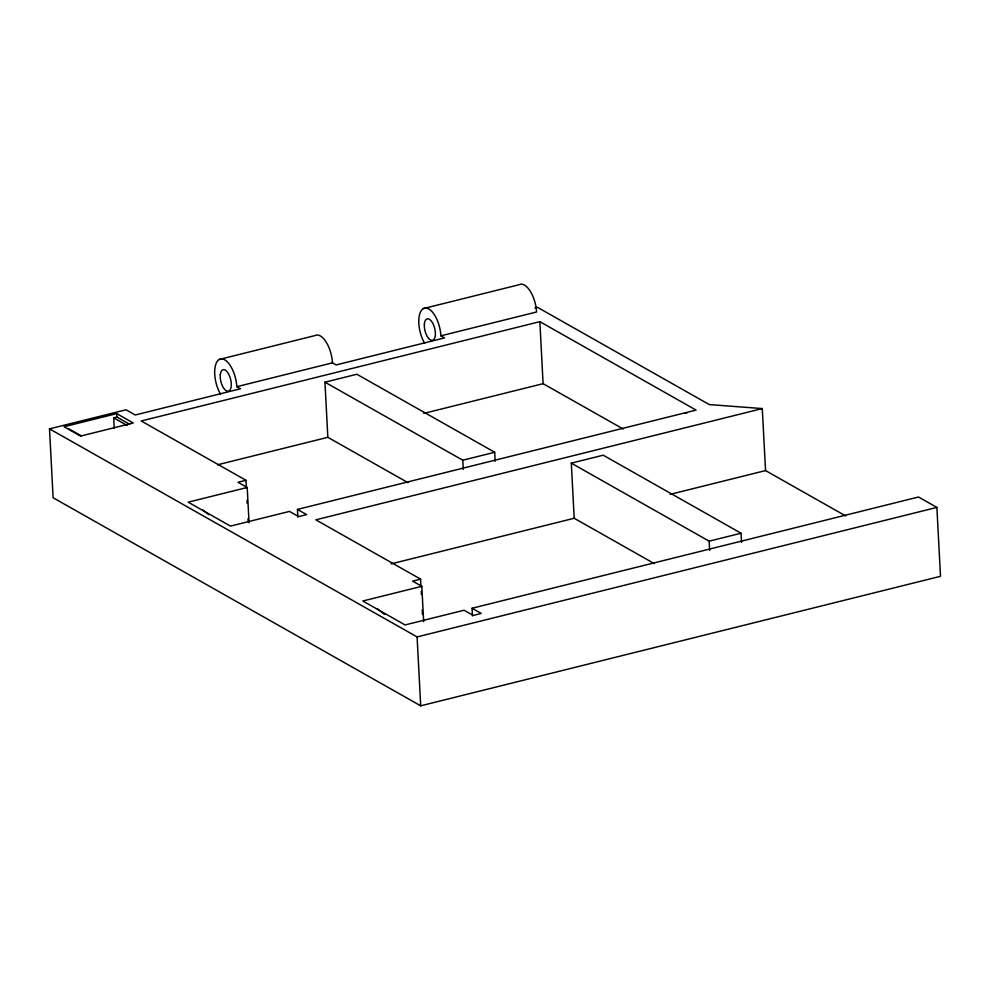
<?xml version="1.0" encoding="UTF-8"?>
<svg xmlns="http://www.w3.org/2000/svg" width="990" height="990" viewBox="0 0 990 990"><rect width="100%" height="100%" fill="white"/><g stroke="black" fill="none" stroke-linecap="round" stroke-linejoin="round"><path stroke-width="1.49" d="M219.31 359.432L314.981 335.585A22.114 9.999 76 0 1 332.454 362.847L336.13 364.926L444.56 337.912L440.884 335.833A22.114 9.999 76 0 0 423.695 308.422A22.114 9.999 76 0 0 424.636 343.32M423.398 308.571L519.069 284.736A22.114 9.999 76 0 1 536.555 311.999L440.884 335.833M472.453 615.941L472.057 608.256L918.51 497.005L936.887 507.412L940.5 576.304L420.7 705.821L53.114 497.76L49.5 428.856L126.039 409.786L135.222 414.996L240.459 388.773L236.783 386.694A22.114 9.999 76 0 0 219.607 359.271A22.114 9.999 76 0 0 220.535 394.168M534.86 307.927L537.409 307.284L709.261 404.564L762.288 408.573L765.542 470.584L845.646 515.926M116.709 413.61L64.09 426.727L80.635 436.083L133.254 422.978L116.709 413.61L116.894 417.062L129.616 424.264M236.783 386.694L332.454 362.847M114.258 428.447L113.701 417.854L116.894 417.062M297.854 517.102L297.446 509.417L696.069 410.095L539.847 321.663L141.224 420.985L245.99 480.286L246.386 487.971M407.954 482.65L327.839 437.308L324.955 382.19L356.846 374.245L494.691 452.269L495.161 461.315M217.528 464.793L327.839 437.308M423.831 413.387L543.102 383.675L623.217 429.017M245.99 480.286L238.021 482.279L247.203 487.476L249.059 522.844M247.203 487.476L188.211 502.178L230.484 526.098L289.476 511.409L298.671 516.607L306.64 514.614L297.446 509.417M324.955 382.19L462.8 460.214L494.691 452.269M762.288 408.573L315.835 519.824L420.589 579.125L420.998 586.81M654.316 563.607L574.2 518.265L571.304 463.147L603.195 455.202L741.04 533.226L741.522 542.409M391.112 563.879L574.2 518.265M670.168 494.344L765.542 470.584M420.589 579.125L412.62 581.105L421.802 586.315L423.658 621.683M421.802 586.315L362.81 601.004L405.083 624.938L464.075 610.236L473.269 615.433L481.239 613.454L472.057 608.256M571.304 463.147L709.149 541.171L741.04 533.226M49.5 428.856L417.087 636.929L936.887 507.412M686.751 413.313L686.157 413.127A9.207 4.17 76 0 0 685.092 413.35M113.701 417.854L127.067 425.415M69.065 428.979L81.093 435.786M377.388 608.788L384.565 614.443M202.789 509.961L208.766 514.664M709.149 541.171L709.632 550.353M539.847 321.663L543.102 383.675M462.8 460.214L463.283 469.396M421.233 591.426L421.394 594.495M422.198 609.877L422.445 614.493M417.087 636.929L420.7 705.821M247.03 500.284L247.191 503.353M248.007 518.735L248.168 521.804M424.388 323.903A11.051 5 76 0 0 431.801 340.387A11.051 5 76 0 0 433.373 324.497A11.051 5 76 0 0 424.388 323.903M220.287 374.752A11.051 5 76 0 0 227.712 391.236A11.051 5 76 0 0 229.272 375.346A11.051 5 76 0 0 220.287 374.752"/></g></svg>
